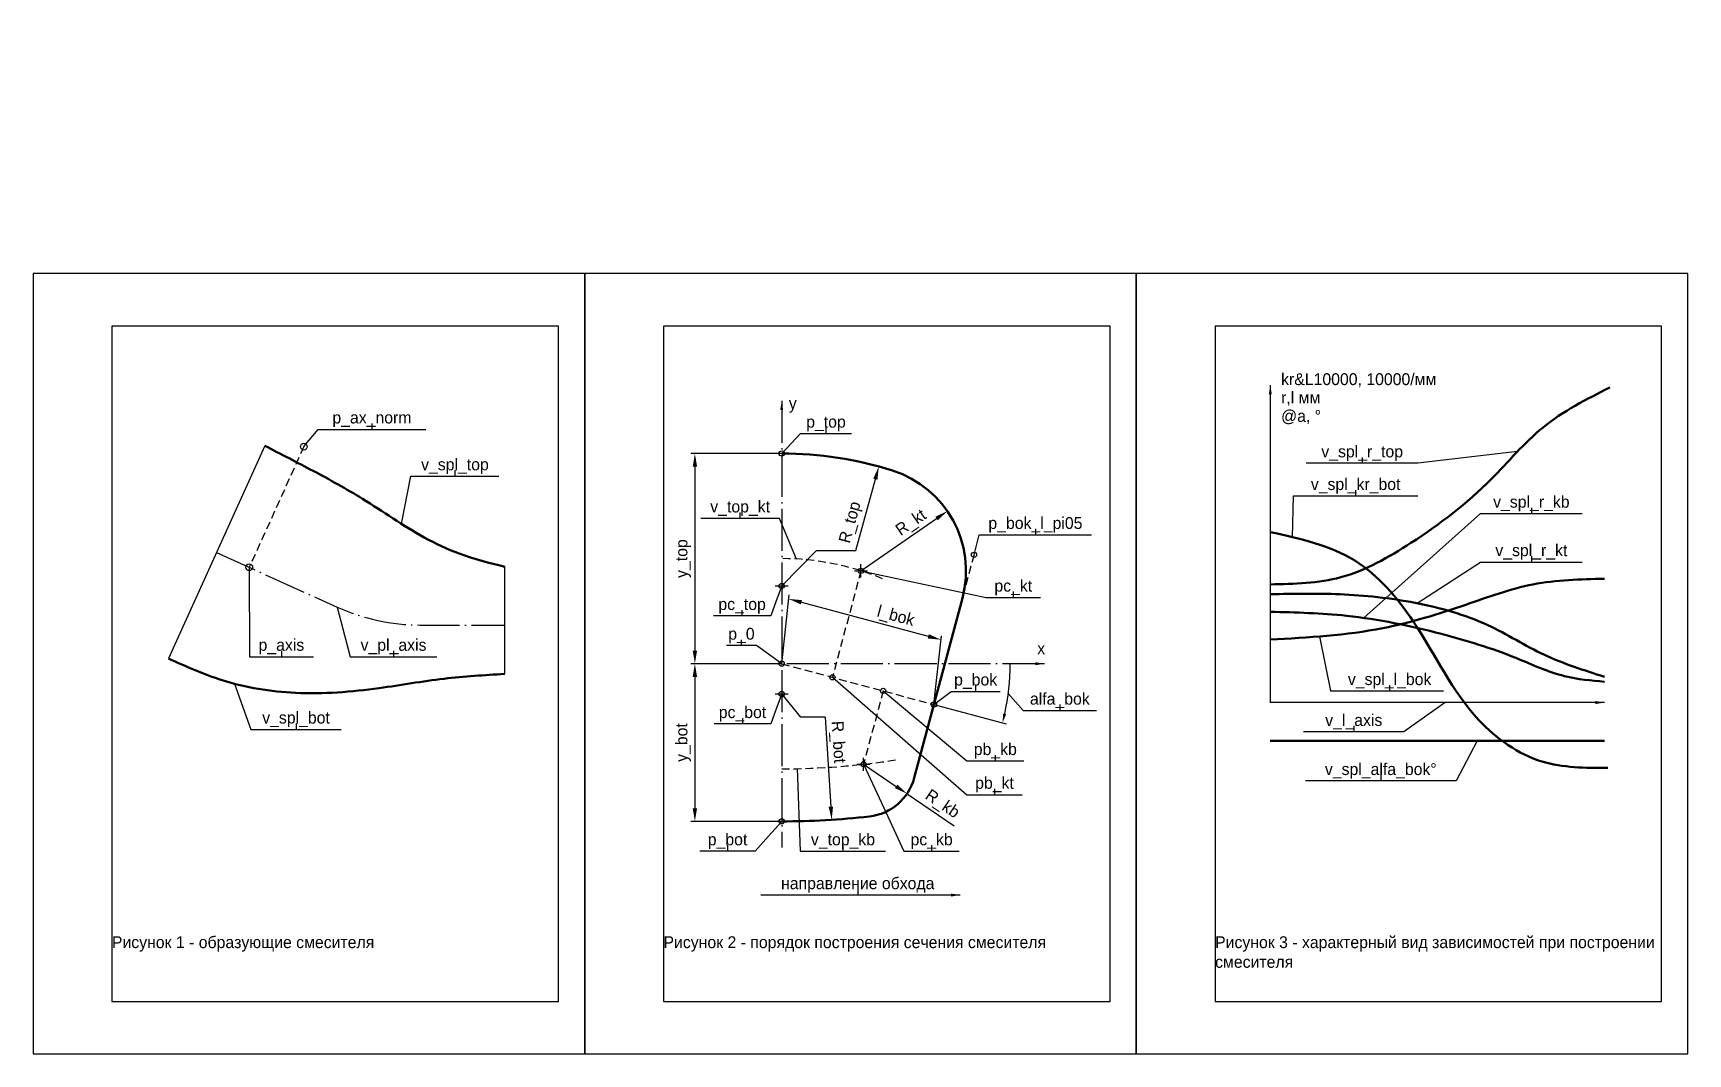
# Model space of a CAD drawing. Header units: millimetres. Extents: x -285 to 345, y -148 to 240.
import ezdxf
from ezdxf.enums import TextEntityAlignment as Align

# ---------------------------------------------------------------- set-up
doc = ezdxf.new("R2010")
doc.units = ezdxf.units.MM
doc.header["$LTSCALE"] = 10
doc.linetypes.add('CENTER', pattern=[4.1, 1.6, -0.2, 0.05, -0.2, 1.6, -0.2, 0.05, -0.2])
doc.linetypes.add('HIDDEN', pattern=[0.45, 0.3, -0.15])
doc.layers.add('v', color=5, linetype='Continuous', plot=False)
doc.styles.add('t', font='es_win.shx', dxfattribs={"bigfont": 'my_b_f.shx'})
doc.dimstyles.new('0001_1', dxfattribs={"dimtxt": 4.5, "dimasz": 5, "dimexe": 1.5, "dimexo": 0, "dimgap": 1.5, "dimtad": 1, "dimtxsty": 't', "dimcen": 2.5, "dimclrt": 74, "dimaunit": 1, "dimadec": 0, "dimazin": 2, "dimtfac": 1, "dimtmove": 0, "dimatfit": 2, "dimfxl": 1, "dimtolj": 1, "dimarcsym": 0})
doc.dimstyles.new('001_001', dxfattribs={"dimtxt": 3.5, "dimasz": 3.5, "dimexe": 1.5, "dimexo": 0, "dimgap": 1.5, "dimtad": 1, "dimtxsty": 't', "dimcen": 2.5, "dimclrt": 6, "dimaunit": 1, "dimadec": 0, "dimazin": 2, "dimtfac": 1, "dimtmove": 0, "dimatfit": 2, "dimfxl": 1.5, "dimtolj": 1, "dimarcsym": 0})

# ---------------------------------------------------------------- blocks, each defined once
blk = doc.blocks.new('*D1')
at = {"color": 0, "lineweight": -2, "transparency": 16777216}
for p, q in [((0, 80), (-34.55, 80)), ((-33.05, 75), (-33.05, 5)), ((0, 0), (-34.55, 0))]:
    blk.add_line(p, q, dxfattribs=at)
at = {"color": 0, "transparency": 16777216}
for points in [[(-33.88, 75), (-32.21, 75), (-33.05, 80)], [(-33.88, 5), (-32.21, 5), (-33.05, 0)]]:
    blk.add_solid(points, dxfattribs=at)
at = {"layer": 'Defpoints', "color": 0, "transparency": 16777216}
for p in [(0, 80), (-33.05, 0), (0, 0)]:
    blk.add_point(p, dxfattribs=at)
at = {"color": 74, "transparency": 16777216, "insert": (-37.48, 40), "char_height": 4.5, "attachment_point": 5, "rotation": 90, "style": 't'}
blk.add_mtext('\\A1;y_top', dxfattribs=at)
blk = doc.blocks.new('*D2')
at = {"color": 0, "lineweight": -2, "transparency": 16777216}
for p, q in [((0, 0), (-34.55, 0)), ((-33.05, -5), (-33.05, -55)), ((0, -60), (-34.55, -60))]:
    blk.add_line(p, q, dxfattribs=at)
at = {"color": 0, "transparency": 16777216}
for points in [[(-33.88, -5), (-32.21, -5), (-33.05, 0)], [(-33.88, -55), (-32.21, -55), (-33.05, -60)]]:
    blk.add_solid(points, dxfattribs=at)
at = {"layer": 'Defpoints', "color": 0, "transparency": 16777216}
for p in [(0, 0), (-33.05, -60), (0, -60)]:
    blk.add_point(p, dxfattribs=at)
at = {"color": 74, "transparency": 16777216, "insert": (-37.48, -30), "char_height": 4.5, "attachment_point": 5, "rotation": 90, "style": 't'}
blk.add_mtext('\\A1;y_bot', dxfattribs=at)
blk = doc.blocks.new('*D4')
at = {"color": 0, "lineweight": -2, "transparency": 16777216}
for p, q in [((0, 0), (2.83, 26.17)), ((7.5, 23.37), (55.8, 10.43)), ((57.96, -15.53), (60.79, 10.64))]:
    blk.add_line(p, q, dxfattribs=at)
at = {"color": 0, "transparency": 16777216}
for points in [[(7.72, 24.17), (7.29, 22.56), (2.67, 24.66)], [(56.01, 11.23), (55.58, 9.62), (60.63, 9.13)]]:
    blk.add_solid(points, dxfattribs=at)
at = {"layer": 'Defpoints', "color": 0, "transparency": 16777216}
for p in [(60.63, 9.13), (0, 0), (57.96, -15.53)]:
    blk.add_point(p, dxfattribs=at)
at = {"color": 74, "transparency": 16777216, "insert": (43.34, 17.75), "char_height": 4.5, "attachment_point": 5, "rotation": 345, "style": 't'}
blk.add_mtext('\\A1;l_bok', dxfattribs=at)
blk = doc.blocks.new('*D6')
at = {"color": 0, "lineweight": -2, "transparency": 16777216}
for p, q in [((31.16, -38.26), (43.57, -46.69)), ((47.71, -49.49), (65.66, -61.68))]:
    blk.add_line(p, q, dxfattribs=at)
at = {"color": 0, "transparency": 16777216}
blk.add_solid([(44.04, -46), (43.1, -47.37), (47.71, -49.49)], dxfattribs=at)
at = {"layer": 'Defpoints', "color": 0, "transparency": 16777216}
for p in [(31.16, -38.26), (47.71, -49.49)]:
    blk.add_point(p, dxfattribs=at)
at = {"color": 74, "transparency": 16777216, "insert": (60.97, -53.72), "char_height": 4.5, "attachment_point": 5, "rotation": 325.83177, "style": 't'}
blk.add_mtext('\\A1;R_kb', dxfattribs=at)
blk = doc.blocks.new('*D7')
at = {"color": 0, "lineweight": -2, "transparency": 16777216}
blk.add_line((30.17, 35.34), (58.96, 55.25), dxfattribs=at)
at = {"color": 0, "transparency": 16777216}
blk.add_solid([(58.49, 55.93), (59.44, 54.56), (63.07, 58.09)], dxfattribs=at)
at = {"layer": 'Defpoints', "color": 0, "transparency": 16777216}
for p in [(63.07, 58.09), (30.17, 35.34)]:
    blk.add_point(p, dxfattribs=at)
at = {"color": 74, "transparency": 16777216, "insert": (49.47, 53.36), "char_height": 4.5, "attachment_point": 5, "rotation": 34.66445, "style": 't'}
blk.add_mtext('\\A1;R_kt', dxfattribs=at)
blk = doc.blocks.new('*D8')
at = {"color": 0, "lineweight": -2, "transparency": 16777216}
blk.add_line((28.23, 43.09), (35.65, 70.21), dxfattribs=at)
at = {"color": 0, "transparency": 16777216}
blk.add_solid([(34.85, 70.43), (36.45, 69.99), (36.97, 75.03)], dxfattribs=at)
at = {"layer": 'Defpoints', "color": 0, "transparency": 16777216}
for p in [(36.97, 75.03), (0, -60)]:
    blk.add_point(p, dxfattribs=at)
at = {"color": 74, "transparency": 16777216, "insert": (26.47, 53.69), "char_height": 4.5, "attachment_point": 5, "rotation": 74.68798, "style": 't'}
blk.add_mtext('\\A1;R_top', dxfattribs=at)
blk = doc.blocks.new('*D9')
at = {"color": 0, "lineweight": -2, "transparency": 16777216}
blk.add_line((16.55, -20.39), (18.71, -54.41), dxfattribs=at)
at = {"color": 0, "transparency": 16777216}
blk.add_solid([(19.55, -54.35), (17.88, -54.46), (19.03, -59.4)], dxfattribs=at)
at = {"layer": 'Defpoints', "color": 0, "transparency": 16777216}
for p in [(0, 240), (19.03, -59.4)]:
    blk.add_point(p, dxfattribs=at)
at = {"color": 74, "transparency": 16777216, "insert": (21.11, -29.81), "char_height": 4.5, "attachment_point": 5, "rotation": 273.63718, "style": 't'}
blk.add_mtext('\\A1;R_bot', dxfattribs=at)

msp = doc.modelspace()

# ---------------------------------------------------------------- linework, layer by layer
for p, q in [((-196.789, 82.953), (-233.45, 1.953)), ((0, 29.628), (13.258, 43.089)), ((13.258, 43.089), (28.225, 43.089)), ((30.175, 32.839), (30.175, 37.839)), ((-105.442, -3.908), (-105.442, 36.912)), ((27.675, 35.339), (32.675, 35.339)), ((-2.5, 29.628), (2.5, 29.628)), ((-2.5, -11.498), (2.5, -11.498)), ((7.235, -20.385), (0, -11.498)), ((86.274, -11.358), (91.898, -17.836)), ((57.956, -15.529), (85.502, -22.91)), ((91.898, -17.836), (119.896, -17.836)), ((16.552, -20.385), (7.235, -20.385)), ((31.159, -40.761), (31.159, -35.761)), ((28.659, -38.261), (33.659, -38.261))]:
    msp.add_line(p, q)
at = {"linetype": 'HIDDEN'}
for p, q in [((-181.928, 82.611), (-202.709, 36.698)), ((73.224, 41.452), (57.956, -15.529)), ((30.175, 35.339), (19.319, -5.176)), ((0, 0), (57.956, -15.529)), ((38.637, -10.353), (31.159, -38.261))]:
    msp.add_line(p, q, dxfattribs=at)
at = {"lineweight": 50}
msp.add_line((50.478, -43.437), (68.812, 24.986), dxfattribs=at)
at = {"color": 1, "lineweight": 50}
msp.add_line((186.024, -29.341), (313.237, -29.341), dxfattribs=at)
for points in [[(-181.928, 82.611), (-176.523, 89.19), (-135.472, 89.19)], [(0, 80), (7.19, 87.588), (26.53, 87.588)], [(280.117, 80.744), (242.159, 76.279), (199.721, 76.279)], [(-144.786, 53.249), (-141.157, 71.349), (-107.638, 71.349)], [(194.517, 48.163), (194.856, 63.848), (242.159, 63.848)], [(221.639, 17.42), (266.023, 57.127), (304.79, 57.127)], [(5.622, 39.842), (-0.887, 55.327), (-30.748, 55.327)], [(73.224, 41.452), (75.235, 49.041), (117.956, 49.041)], [(241.866, 23.033), (266.023, 38.681), (304.79, 38.681)], [(-202.709, 36.698), (-202.636, 2.664), (-178.307, 2.664)], [(30.175, 35.339), (77.8, 25.183), (98.55, 25.183)], [(0, 29.628), (-2.089, 23.908), (-4.178, 18.188), (-25.961, 18.188)], [(-169.258, 21.558), (-164.273, 2.664), (-131.279, 2.664)], [(0, 0), (-9.631, 6.897), (-21.036, 6.897)], [(204.701, 10.366), (208.885, -10.379), (251.929, -10.379)], [(19.319, -5.176), (70.474, -49.855), (91.564, -49.855)], [(-208.291, -7.652), (-202.044, -25.019), (-167.743, -25.019)], [(0, -11.498), (-2.089, -17.218), (-4.178, -22.938), (-25.664, -22.938)], [(38.637, -10.353), (70.456, -37.019), (92.201, -37.019)], [(57.956, -15.529), (64.535, -10.545), (83.128, -10.545)], [(252.57, -14.774), (236.913, -25.949), (198.688, -25.949)], [(264.791, -29.341), (256.732, -44.623), (199.431, -44.623)], [(5.944, -39.937), (7.079, -71.361), (39.578, -71.361)], [(31.159, -38.261), (38.849, -54.811), (46.539, -71.361), (67.624, -71.361)], [(0, -60), (-5.058, -65.681), (-10.115, -71.361), (-31.115, -71.361)]]:
    msp.add_lwpolyline(points)
at = {"linetype": 'CENTER', "flags": 128}
msp.add_lwpolyline([(-215.172, 42.339), (-169.258, 21.558, 0.1066577), (-137.591, 14.725), (-105.442, 14.725)], format="xyb", dxfattribs=at)
for centre, radius in [((-181.928, 82.611), 1.28), ((0, 80), 1), ((-202.709, 36.698), 1.28), ((73.224, 41.452), 1), ((30.175, 35.339), 1), ((0, 29.628), 1), ((0, 0), 1), ((19.319, -5.176), 1), ((0, -11.498), 1), ((38.637, -10.353), 1), ((57.956, -15.529), 1), ((31.159, -38.261), 1), ((0, -60), 1)]:
    msp.add_circle(centre, radius)
at = {"lineweight": 50}
for centre, radius, start, end in [((0, -60), 140, 72.437533, 90), ((30.175, 35.339), 40, 345, 72.437533), ((31.159, -38.261), 20, 276.389247, 345), ((0, 240), 300, 270, 276.389247)]:
    msp.add_arc(centre, radius, start, end, dxfattribs=at)
at = {"linetype": 'HIDDEN'}
for centre, radius, start, end in [((0, -60), 100, 67.440642, 90), ((0, 240), 280, 270, 278.958474)]:
    msp.add_arc(centre, radius, start, end, dxfattribs=at)
msp.add_arc((0, 0), 87.018, 347.304674, 0)
at = {"color": 1, "lineweight": 50}
for points in [[(186.024, 30.171), (212.89, 32.894), (239.564, 45.985), (270.036, 70.139), (289.843, 89.94), (315.309, 105.172)], [(186.024, 50.091), (218.156, 39.258), (240.505, 15.997), (265.447, -21.475), (289.445, -37.214), (314.512, -39.659)], [(186.024, 9.154), (228.864, 13.54), (260.449, 22.459), (286.006, 30.172), (313.237, 32.342)], [(186.024, 26.436), (212.476, 26.436), (241.202, 23.163), (268.8, 14.67), (290.382, 3.362), (313.237, -4.971)], [(186.024, 19.776), (215.03, 18.238), (251.162, 11.338), (279.464, 2.209), (298.075, -4.732), (313.237, -6.858)]]:
    msp.add_spline(points, degree=3, dxfattribs=at)
at = {"lineweight": 50}
for points in [[(-196.789, 82.953), (-178.342, 73.351), (-159.62, 62.798), (-136.117, 48.063), (-122.772, 41.89), (-105.442, 36.912)], [(-233.45, 1.953), (-212.999, -6.298), (-185.114, -11.077), (-153.246, -9.285), (-128.548, -5.7), (-105.442, -3.908)]]:
    msp.add_spline(points, degree=3, dxfattribs=at)
msp.add_solid([(85.457, -19.263), (84.325, -18.984), (84.053, -22.522)])
at = {"layer": 'v'}
for p, q in [((-155.998, 91.44), (-155.998, 89.19)), ((16.86, 89.838), (16.86, 87.588)), ((220.994, 78.529), (220.994, 76.279)), ((-124.398, 73.599), (-124.398, 71.349)), ((218.507, 66.098), (218.507, 63.848)), ((-15.818, 55.327), (-15.818, 57.577)), ((285.406, 59.377), (285.406, 57.127)), ((96.596, 51.291), (96.596, 49.041)), ((285.406, 40.931), (285.406, 38.681)), ((88.175, 27.433), (88.175, 25.183)), ((-15.07, 18.188), (-15.07, 20.438)), ((-15.333, 6.897), (-15.333, 9.147)), ((-190.472, 4.914), (-190.472, 2.664)), ((-147.776, 4.914), (-147.776, 2.664)), ((73.831, -8.295), (73.831, -10.545)), ((231.444, -8.129), (231.444, -10.379)), ((105.897, -15.586), (105.897, -17.836)), ((-184.894, -22.769), (-184.894, -25.019)), ((-14.921, -20.688), (-14.921, -22.938)), ((217.8, -23.699), (217.8, -25.949)), ((81.329, -34.769), (81.329, -37.019)), ((228.082, -42.373), (228.082, -44.623)), ((81.019, -47.605), (81.019, -49.855)), ((-20.615, -69.111), (-20.615, -71.361)), ((23.329, -69.111), (23.329, -71.361)), ((57.082, -69.111), (57.082, -71.361)), ((28.953, -85.807), (28.953, -88.057))]:
    msp.add_line(p, q, dxfattribs=at)
for points in [[(-285, -148.5), (-75, -148.5), (-75, 148.5), (-285, 148.5)], [(-75, -148.5), (135, -148.5), (135, 148.5), (-75, 148.5)], [(135, -148.5), (345, -148.5), (345, 148.5), (135, 148.5)], [(-255, -128.5), (-85, -128.5), (-85, 128.5), (-255, 128.5)], [(-45, -128.5), (125, -128.5), (125, 128.5), (-45, 128.5)], [(165, -128.5), (335, -128.5), (335, 128.5), (165, 128.5)]]:
    msp.add_lwpolyline(points, close=True, dxfattribs=at)

# ---------------------------------------------------------------- texts
at = {"color": 74, "style": 't'}
for s, p in [('kr&L10000, 10000/мм', (190.123, 106.039)), ('r,l мм', (190.123, 99.039)), ('y', (2.706, 96.872)), ('@a, %%D', (190.123, 92.039)), ('x', (97.275, 3.583))]:
    msp.add_text(s, height=4.5, dxfattribs=at).set_placement(p)
for s, p in [('p_ax_norm', (-155.998, 91.44)), ('p_top', (16.86, 89.838)), ('v_spl_r_top', (220.994, 78.529)), ('v_spl_top', (-124.398, 73.599)), ('v_spl_kr_bot', (218.507, 66.098)), ('v_spl_r_kb', (285.406, 59.377)), ('v_top_kt', (-15.818, 57.577)), ('p_bok_l_pi05', (96.596, 51.291)), ('v_spl_r_kt', (285.406, 40.931)), ('pc_kt', (88.175, 27.433)), ('pc_top', (-15.07, 20.438)), ('p_0', (-15.333, 9.147)), ('p_axis', (-190.472, 4.914)), ('v_pl_axis', (-147.776, 4.914)), ('p_bok', (73.831, -8.295)), ('v_spl_l_bok', (231.444, -8.129)), ('alfa_bok', (105.897, -15.586)), ('v_spl_bot', (-184.894, -22.769)), ('pc_bot', (-14.921, -20.688)), ('v_l_axis', (217.8, -23.699)), ('pb_kb', (81.329, -34.769)), ('v_spl_alfa_bok°', (228.082, -42.373)), ('pb_kt', (81.019, -47.605)), ('p_bot', (-20.615, -69.111)), ('v_top_kb', (23.329, -69.111)), ('pc_kb', (57.082, -69.111)), ('направление обхода', (28.953, -85.807))]:
    msp.add_text(s, height=4.5, dxfattribs=at).set_placement(p, align=Align.CENTER)
at = {"color": 74, "char_height": 4.5, "width": 170, "attachment_point": 1, "style": 't'}
for s, insert in [('Рисунок 1 - образующие смесителя', (-255, -103.741)), ('Рисунок 2 - порядок построения сечения смесителя', (-45, -103.741)), ('Рисунок 3 - характерный вид зависимостей при построении смесителя', (165, -103.741))]:
    msp.add_mtext(s, dxfattribs=dict(at, insert=insert))

# ---------------------------------------------------------------- dimensions: what is measured, and where the dimension line sits
for center, mpoint, text, picture, middle in [((0, 240), (19.031, -59.396), 'R_bot', '*D9', (17.167, -30.062)), ((0, -60), (36.971, 75.03), 'R_top', '*D8', (30.803, 52.506))]:
    dim = msp.add_radius_dim(center=center, mpoint=mpoint, text=text, dimstyle='0001_1', override={"dimcen": 0, "dimtofl": 0, "dimtmove": 1})
    dim.commit()
    dim.dimension.update_dxf_attribs({"geometry": picture, "text_midpoint": middle, "dimtype": 164})
for base, p1, p2, text, picture, middle in [((-33.047, 0), (0, 80), (0, 0), 'y_top', '*D1', (-37.478, 40)), ((-33.047, -60), (0, 0), (0, -60), 'y_bot', '*D2', (-37.478, -30))]:
    dim = msp.add_linear_dim(base=base, p1=p1, p2=p2, angle=90, text=text, dimstyle='0001_1')
    dim.commit()
    dim.dimension.update_dxf_attribs({"geometry": picture, "text_midpoint": middle})
for center, mpoint, text, picture, middle in [((30.175, 35.339), (63.074, 58.09), 'R_kt', '*D7', (51.658, 50.195)), ((31.159, -38.261), (47.707, -49.493), 'R_kb', '*D6', (58.752, -56.991))]:
    dim = msp.add_radius_dim(center=center, mpoint=mpoint, text=text, dimstyle='0001_1')
    dim.commit()
    dim.dimension.update_dxf_attribs({"geometry": picture, "text_midpoint": middle, "dimtype": 164})
dim = msp.add_linear_dim(base=(60.627, 9.131), p1=(0, 0), p2=(57.956, -15.529), angle=345, text='l_bok', dimstyle='0001_1')
dim.commit()
dim.dimension.update_dxf_attribs({"geometry": '*D4', "text_midpoint": (42.339, 14.031), "dimtype": 160})

# ---------------------------------------------------------------- leaders
for points in [[(186.024, 106.039), (186.024, -14.774)], [(313.237, -14.774), (186.024, -14.774)], [(67.905, -88.057), (-8, -88.057)]]:
    msp.add_leader(points, dimstyle='001_001', override={"dimgap": 1.5, "dimtad": 0})
at = {"linetype": 'CENTER'}
for points, override in [([(0, 100), (0, -70)], {"dimgap": 1.5, "dimtad": 0}), ([(100, 0), (0, 0)], {"dimtad": 0})]:
    msp.add_leader(points, dimstyle='001_001', override=override, dxfattribs=at)

doc.saveas('drawing.dxf')
